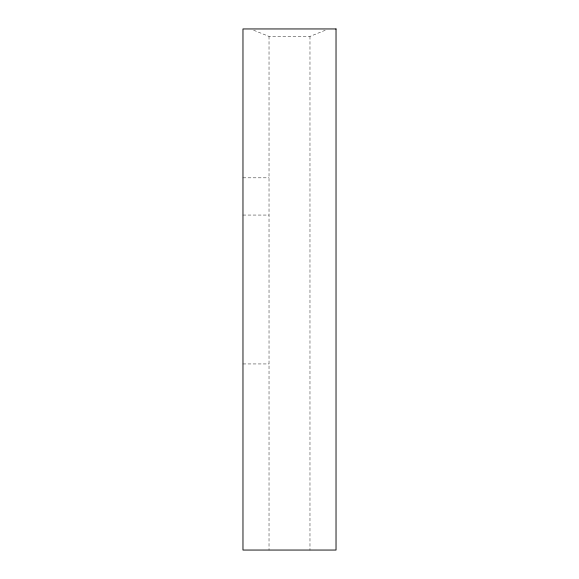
<?xml version="1.0" encoding="UTF-8"?>
<svg xmlns="http://www.w3.org/2000/svg" width="579" height="579" viewBox="0 0 579 579"><rect width="100%" height="100%" fill="white"/><g stroke="black" fill="none" stroke-linecap="round" stroke-linejoin="round"><path stroke-width="0.43" stroke-dasharray="2.9 2.17" d="M253.653 30.246L269.025 36.397L309.975 36.397L325.347 30.246M242.97 177.833L269.025 177.833M242.97 215.055L269.025 215.055M242.97 363.945L269.025 363.945M309.975 36.397L309.975 550.05M269.025 36.397L269.025 550.05"/><path stroke-width="0.87" d="M336.03 28.95L242.97 28.95L242.97 550.05L336.03 550.05L336.03 28.95"/></g></svg>
